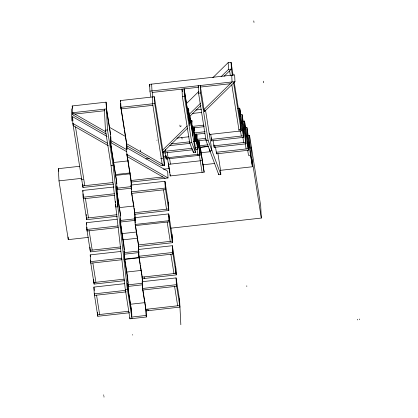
<?xml version="1.0" encoding="UTF-8"?>
<svg xmlns="http://www.w3.org/2000/svg" width="418" height="418" viewBox="0 0 418 418"><rect width="100%" height="100%" fill="white"/><g stroke="black" fill="none" stroke-linecap="round" stroke-linejoin="round"><path stroke-width="0.63" d="M186.287 103.727L198.848 91.396M212.809 77.691L228.171 62.616L231.07 62.292L233.108 75.177M187.64 109.516L188.555 108.612L188.732 109.704M221.112 76.661L228.51 69.398L231.415 69.069L231.07 62.292M224.09 76.264L231.415 69.069L232.434 75.517M182.002 89.118L182.379 96.574L189.636 142.491L193.435 152.674L195.488 152.445L191.69 142.261L184.432 96.344L184.056 88.888L189.903 125.865L189.558 119.088L188.868 114.715L200.624 103.173M188.309 117.787L200.969 105.357M162.435 150.297L187.285 125.907M204.026 109.474L232.068 81.954L231.724 75.172M162.811 152.455L187.63 128.091M198.346 86.766L198.184 85.737L198.56 93.193L206.069 140.657L218.766 174.724L220.819 174.494L208.122 140.427L200.614 92.963L200.238 85.507L204.376 111.663L234.973 81.625L234.629 74.848L149.581 84.352L149.926 91.129L150.841 96.929M181.271 125.959L180.142 126.67L179.897 125.123M156.802 140.27L157.21 140.025M149.926 91.129L234.973 81.625M152.225 92.446L198.43 87.284M230.261 83.725L200.483 87.054L200.436 86.15M106.365 134.094L72.889 114.913L72.199 105.947L106.083 102.164L106.674 110.488M120.457 100.555L154.341 96.772L164.122 158.621L164.467 165.397L161.562 165.721L126.894 145.861L120.802 107.337L120.457 100.555L120.619 101.59M198.56 93.193L200.614 92.963M182.379 96.574L184.432 96.344M120.802 107.337L154.686 103.549L154.341 96.772M74.843 114.046L104.761 110.702M152.878 105.326L121.048 108.884L120.765 103.309M187.363 110.974L188.905 110.801M195.776 110.033L201.403 109.401M192.494 113.445L201.549 112.432M237.769 108.387L239.713 108.168L243.255 130.588L243.6 137.37L211.769 140.923L210.709 134.225M188.184 117.014L189.213 116.899M240.82 114.762L242.116 114.616L245.659 137.036L246.003 143.818L214.173 147.371L213.112 140.673M190.253 120.515L191.794 120.342L192.04 121.889L190.498 122.056M180.842 324.734L179.609 300.333L176.062 277.913L142.177 281.695L142.522 288.477L146.07 310.898L146.378 316.996L129.951 318.829L125.301 289.439L111.052 165.69L105.435 130.186L107.489 129.956L106.083 102.164M239.274 116.612L240.298 116.497L239.953 109.715M192.938 136.315L192.102 126.44L203.979 125.113M243.224 121.21L244.52 121.063L248.062 143.484L248.407 150.266L216.576 153.819L215.437 146.629M241.186 121.539L242.456 121.398L242.116 114.616M192.348 127.986L204.224 126.659M192.902 128.509L194.443 128.336L194.569 130.777M241.677 123.059L242.701 122.944L242.356 116.162M193.733 141.577L195.274 141.404L194.506 132.887L205.133 131.701M244.979 127.73L246.923 127.511L250.22 148.39M243.589 127.986L244.859 127.845L244.52 121.063M194.751 134.434L204.752 133.316M238.897 129.606L240.951 129.376L240.606 122.594M195.305 134.957L196.847 134.784L197.05 136.069M244.081 129.507L245.105 129.392L244.76 122.61M176.877 138.107L188.973 136.754M234.232 82.262L240.852 124.141L241.196 130.923L209.366 134.476L209.303 133.243M194.323 140.803L195.692 149.44L197.745 149.21L196.909 139.335L205.661 138.358M197.155 140.882L206.529 139.837M171.035 143.902L189.803 141.806M193.555 141.388L195.096 141.216L194.657 132.605M211.524 139.377L243.354 135.824L243.01 129.042M248.031 135.678L249.567 135.505L260.696 205.86L261.313 218.065L170.622 228.197M197.709 141.404L199.25 141.232M246.484 135.954L247.508 135.84L247.163 129.058M189.636 142.491L191.69 142.261M206.069 140.657L208.122 140.427M169.734 145.621L190.101 143.348M165.204 152.742L166.202 159.033L200.081 155.25L199.313 145.783L208.065 144.806M199.558 147.329L208.31 146.352M192.207 148.254L163.616 151.447L163.861 152.993L192.51 149.796M195.446 147.894L208.122 146.478M213.927 145.825L245.758 142.272L245.413 135.489M88.36 237.387L68.275 239.629L58.985 180.874L58.368 168.668L79.77 166.28M113.492 162.513L128.404 160.846M145.913 158.892L149.158 158.526M163.422 156.933L166.019 156.645M200.98 152.737L210.656 151.656M216.331 152.272L248.161 148.719L247.817 141.937M160.643 158.589L162.696 158.359M111.052 165.69L113.106 165.46L127.354 289.209L132.004 318.605M202.307 160.559L168.423 164.342L168.355 162.989L169.88 172.65M58.985 180.874L81.682 178.334M115.405 174.567L130.322 172.906M163.396 169.206L169.233 168.559M202.887 164.796L214.497 163.501M115.88 175.388L130.118 173.799M81.17 179.735L83.224 179.505M167.508 158.547L170.257 175.941L204.141 172.153L200.264 146.713M220.819 174.494L220.568 170.319L252.399 166.761L251.401 147.105M112.792 182.551L82.733 185.911L82.659 184.552M130.991 180.519L162.821 176.96M107.029 136.425L72.507 116.643L72.852 123.42L82.973 187.457L113.665 184.03M131.231 182.065L168.02 177.953L167.681 171.176L126.513 147.585L126.853 154.367L131.231 182.065L131.388 185.117M117.239 216.252L86.683 219.664L83.14 197.244L82.795 190.467L113.989 186.982M134.941 214.272L131.398 191.852L131.053 185.075L164.938 181.287L168.48 203.707L168.825 210.489L134.941 214.272L135.129 217.935M116.925 188.225L131.299 186.621M131.545 188.168L117.165 189.772L116.679 186.679L117.024 193.456L120.567 215.876M83.14 197.244L114.333 193.759M131.398 191.852L165.282 188.069L164.938 181.287M114.579 195.305L83.381 198.79L83.135 193.858M119.104 207.652L133.938 205.996M116.972 214.706L86.437 218.118L86.374 216.885M134.695 212.725L168.579 208.943L168.24 202.16M120.311 248.527L90.392 251.871L86.845 229.451L86.505 222.674L117.061 219.257M138.651 246.479L135.171 224.466L134.826 217.689L168.71 213.901L172.19 235.914L172.535 242.696L138.651 246.479L138.807 249.53M120.63 220.432L135.009 218.828M86.845 229.451L118.043 225.966M135.171 224.466L169.055 220.683L168.71 213.901M118.273 227.512L87.09 230.997L86.902 227.298M122.04 233.62L136.294 232.032M122.814 239.859L137.647 238.203M120.682 246.913L90.147 250.325L89.99 247.242M138.405 244.932L172.289 241.149L171.944 234.367M124.658 280.666L94.102 284.078L90.554 261.658L90.215 254.881L120.771 251.469M142.36 278.686L176.244 274.903L175.9 268.121L172.357 245.706L138.473 249.489L138.813 256.265L142.36 278.686L142.512 281.737M124.339 252.639L138.713 251.035L138.959 252.582L124.585 254.186L124.094 251.093L124.439 257.875L128.107 282.735M90.554 261.658L121.748 258.172M138.813 256.265L172.697 252.482L172.357 245.706M123.895 259.176L138.269 257.566M121.983 259.719L90.8 263.204L90.643 260.127M126.523 272.066L141.357 270.409M124.392 279.12L93.857 282.531L93.7 279.454M142.115 277.139L175.999 273.356L175.654 266.579M129.637 312.732L97.807 316.285L94.264 293.864L93.919 287.088L124.48 283.676M128.049 284.846L142.423 283.242M142.669 284.789L128.295 286.393L127.803 283.305L128.148 290.082L131.691 312.502L131.848 315.553M125.301 289.439L127.354 289.209M94.264 293.864L125.457 290.379M142.522 288.477L176.406 284.689L176.062 277.913M126.34 291.858L94.51 295.411L94.416 293.567M142.768 290.024L176.652 286.236L176.307 279.459M130.233 304.273L145.067 302.616M128.749 311.258L97.566 314.744L97.441 312.277M145.825 309.351L179.709 305.563L179.364 298.786M146.07 310.898L179.954 307.11L176.406 284.689M145.778 308.447L146.133 315.449L131.759 317.058L131.377 309.602L128.326 290.27M109.427 127.281L125.766 136.644M105.937 131.863L72.544 112.729L106.428 108.941L110.462 134.455M126.549 143.672L164.467 165.397L154.686 103.549M110.77 140.558L126.858 149.775L126.502 142.768M126.649 151.64L111.115 142.742L110.425 138.368L110.77 145.145L116.857 183.669M72.852 123.42L107.374 143.202M126.853 154.367L168.02 177.953M108.288 145.715L73.197 125.609L73.103 123.759M165.115 178.277L127.197 156.551L127.072 153.991M253.757 20.9L254.003 22.447M263.293 81.202L263.539 82.748M252.023 159.305L261.313 218.065M250.497 153.808L252.331 165.408M252.399 166.761L247.263 134.293L246.923 127.511M244.859 127.845L248.407 150.266M247.696 150.24L248.511 155.397L250.565 155.167L249.567 135.505M242.456 121.398L246.003 143.818M245.293 143.792L246.108 148.949M243.6 137.37L240.052 114.95L239.713 108.168M242.889 137.344L243.704 142.501M233.557 82.602L241.196 130.923M240.486 130.897L241.301 136.054M229.607 70.846L230.313 75.318M231.828 84.896L239.143 131.153M217.919 153.568L220.568 170.319M205.52 110.169L211.916 150.605L209.862 150.835L209.57 148.975M200.17 147.026L204.141 172.153M197.897 140.516L199.835 152.753M197.766 140.579L200.081 155.25M199.334 154.989L202.087 172.383M195.493 134.063L197.432 146.305M195.358 134.131L197.745 149.21M197.035 149.184L198.027 155.48M193.09 127.615L195.274 141.404M192.954 127.683L195.096 141.216M189.829 115.749L192.87 134.957M189.709 115.901L195.488 152.445M184.186 88.82L189.485 122.322M193.137 150.809L193.435 152.674M182.102 89.766L182.41 91.694M181.851 137.491L182.096 139.037M169.562 158.317L170.476 164.112M167.257 152.513L168.073 157.664M165.366 149.283L165.669 151.217M152.931 96.919L151.98 90.899L151.635 84.122M149.581 84.352L149.89 86.28M162.414 165.627L152.633 103.779L152.288 97.002M165.282 188.069L168.825 210.489M169.055 220.683L172.535 242.696M163.469 189.84L166.526 209.172M172.697 252.482L176.244 274.903M167.179 222.052L170.236 241.379M170.889 254.259L173.945 273.586M174.599 286.466L177.655 305.793M140.396 149.989L140.641 151.535M121.079 108.168L124.339 128.786M124.517 129.899L126.476 142.319M126.513 147.585L126.858 149.775M127.129 155.198L130.923 179.16L131.456 189.699M131.053 185.075L131.461 187.651M132.266 196.423L131.571 192.045L131.644 193.398L165.523 189.615L165.183 182.833M132.464 197.677L132.762 199.553M132.861 200.18L133.943 207.02M134.136 208.263L134.627 211.372L135.223 223.045M134.826 217.689L135.249 220.375L120.875 221.979L120.389 218.886L120.729 225.668L124.371 249.917M144.168 276.915L144.414 278.456M135.385 224.894L138.337 243.579L138.656 249.812M147.878 309.121L148.124 310.668M139.089 257.101L140.213 264.192M140.417 265.477L141.942 275.143M142.177 281.695L142.345 282.725M142.904 289.956L145.652 307.35M146.133 315.449L146.378 316.996M106.6 109.135L110.394 133.096L111.115 147.335M111.047 145.976L116.544 180.769L117.866 206.785L115.812 207.014L115.687 204.533M104.62 110.718L104.375 109.171L105.435 130.186M107.489 129.956L113.106 165.46M117.197 193.649L120.253 212.976L120.974 227.214M120.906 225.856L123.963 245.183L124.684 259.421L172.942 254.029L172.597 247.247M124.616 258.063L127.673 277.39L128.394 291.628M72.199 105.947L72.544 108.137M75.496 126.926L84.786 185.681M72.507 116.643L72.946 120.677M85.439 198.56L88.491 217.888M82.795 190.467L82.957 191.496M89.144 230.767L92.2 250.095M86.505 222.674L86.751 224.22M92.853 262.974L95.91 282.302M90.215 254.881L90.455 256.427M96.563 295.186L99.62 314.514M93.919 287.088L94.259 290.484M58.368 168.668L58.771 171.223M132.647 334.567L132.705 335.079M218.687 173.925L218.766 174.724M359.595 319.023L359.632 319.702M357.542 319.253L357.578 319.932M246.777 285.823L246.808 286.502M228.171 62.616L228.51 69.398M216.482 151.974L216.576 153.819M214.047 144.91L214.173 147.371M211.612 137.846L211.769 140.923M204.313 110.43L204.376 111.663M199.313 142.449L199.903 154.111L166.019 157.894L165.894 155.428M199.067 140.903L199.313 145.783M196.847 134.784L197.5 147.664M196.632 133.844L196.909 139.335M194.229 127.396L194.506 132.887M192.223 125.546L192.625 133.41M191.794 120.342L192.102 126.44M188.962 112.019L189.553 123.681M188.555 108.612L188.868 114.715M170.189 174.583L170.257 175.941M166.045 155.956L166.202 159.033M168.893 215.04L169.233 221.822L135.348 225.605L135.307 224.701M163.799 151.76L163.861 152.993M142.047 275.786L142.36 282.025M142.486 284.449L142.747 289.57M138.713 251.035L138.99 256.459M126.894 145.861L127.015 148.301M129.888 317.612L129.951 318.829M120.755 219.539L120.812 220.761M116.983 186.109L117.077 187.943M115.525 201.434L115.593 202.673M110.807 136.639L110.963 139.69M103.967 396.421L104.004 397.1M103.727 394.874L103.758 395.553M97.749 315.057L97.807 316.285M94.008 282.228L94.102 284.078M90.298 250.021L90.392 251.871M86.557 217.198L86.683 219.664M86.254 214.418L86.312 215.651M82.821 184.375L82.973 187.457M72.763 112.447L72.889 114.913M71.264 108.779L71.88 120.98M68.15 237.058L68.275 239.629"/></g></svg>
